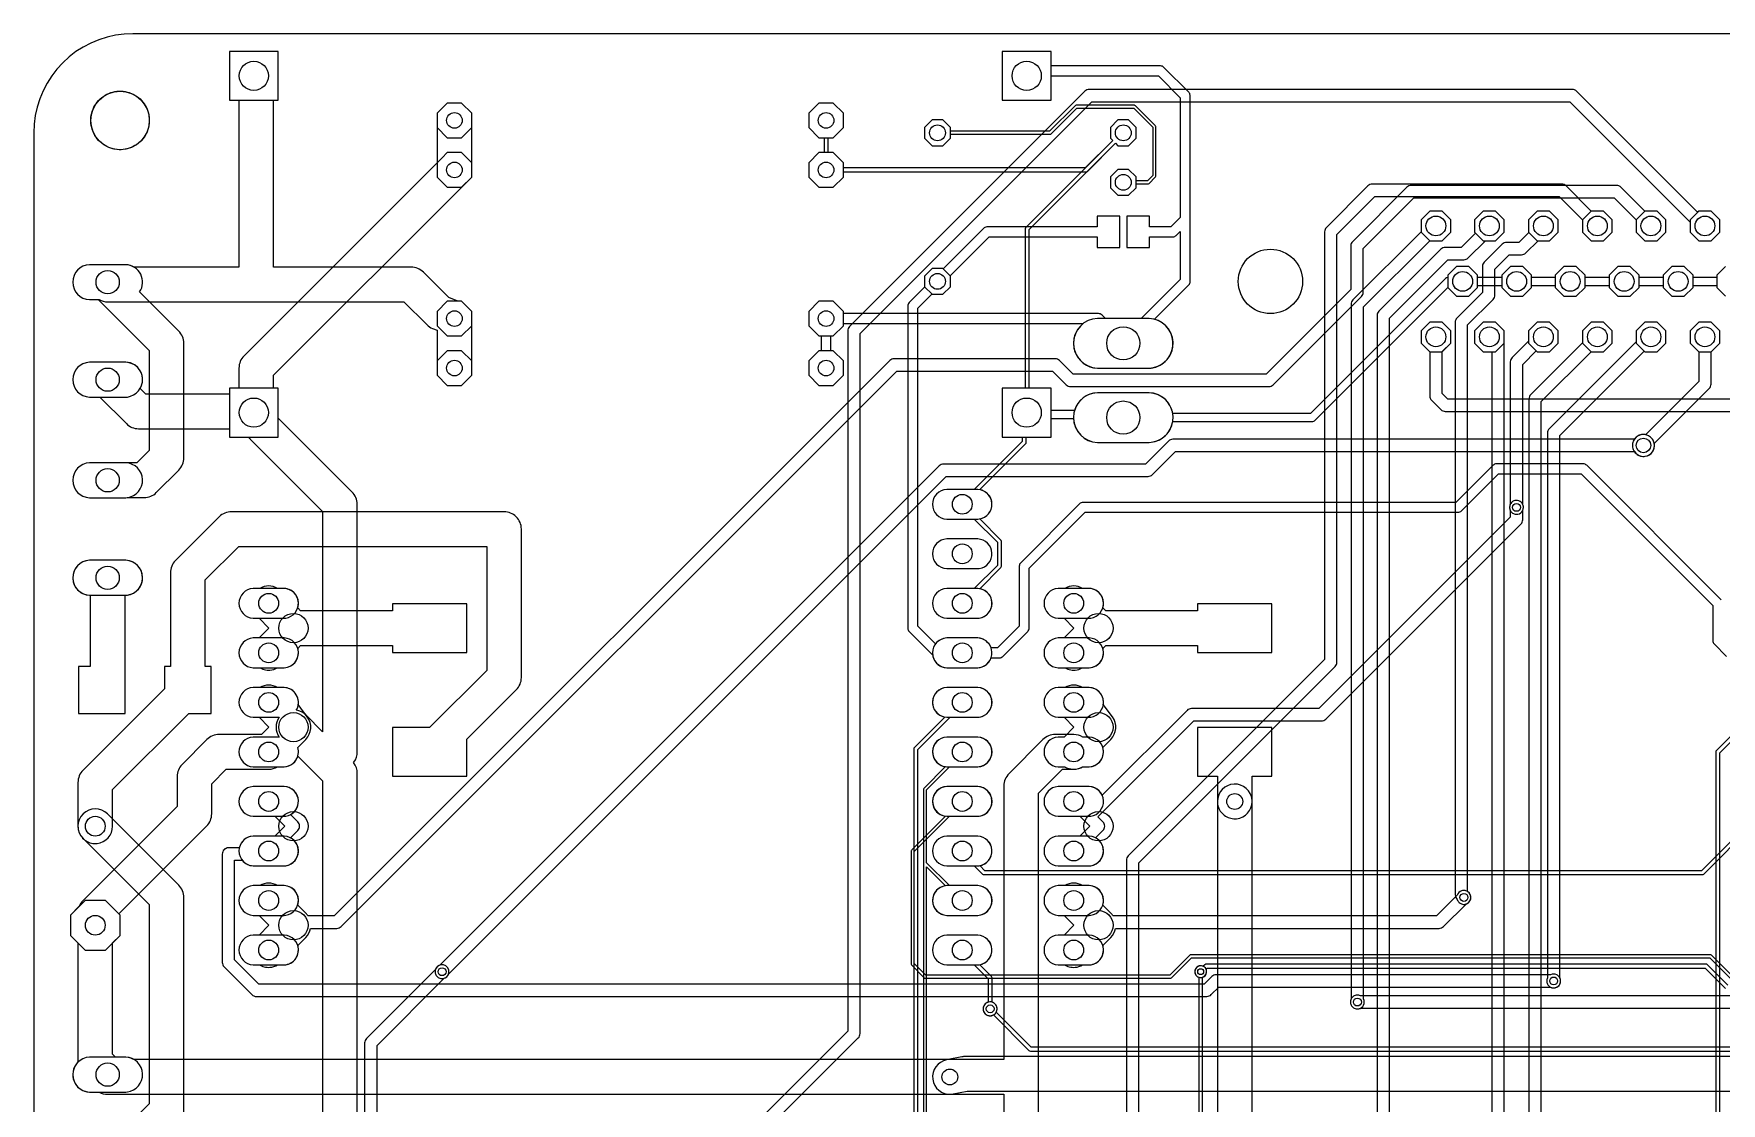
# Model space of a CAD drawing. Header units: millimetres. Extents: x 0 to 196, y 0 to 90.
# Drawn here: x 0 to 86.5, y 35.1 to 89.9 of the extents above; entities that cross this region are included whole.
import ezdxf

# ---------------------------------------------------------------- set-up
doc = ezdxf.new("R2010")
doc.units = ezdxf.units.MM

msp = doc.modelspace()

# ---------------------------------------------------------------- linework, layer by layer
at = {"layer": '16_copper'}
for points in [[(12.553, 89.007), (10.053, 89.007), (10.053, 86.507), (12.553, 86.507)], [(52.177, 89.007), (49.677, 89.007), (49.677, 86.507), (52.177, 86.507)], [(22.479, 85.103), (22.479, 85.839), (21.958, 86.36), (21.222, 86.36), (20.701, 85.839), (20.701, 85.103), (21.222, 84.582), (21.958, 84.582)], [(41.529, 85.103), (41.529, 85.839), (41.008, 86.36), (40.272, 86.36), (39.751, 85.839), (39.751, 85.103), (40.272, 84.582), (41.008, 84.582)], [(47.015, 84.562), (47.015, 85.11), (46.629, 85.496), (46.081, 85.496), (45.695, 85.11), (45.695, 84.562), (46.081, 84.176), (46.629, 84.176)], [(41.529, 82.563), (41.529, 83.299), (41.008, 83.82), (40.272, 83.82), (39.751, 83.299), (39.751, 82.563), (40.272, 82.042), (41.008, 82.042)], [(56.54, 82.022), (56.54, 82.57), (56.154, 82.956), (55.606, 82.956), (55.22, 82.57), (55.22, 82.022), (55.606, 81.636), (56.154, 81.636)], [(83.693, 79.745), (83.693, 80.376), (83.247, 80.823), (82.615, 80.823), (82.169, 80.376), (82.169, 79.745), (82.615, 79.299), (83.247, 79.299)], [(74.041, 76.9), (74.041, 77.532), (73.595, 77.978), (72.963, 77.978), (72.517, 77.532), (72.517, 76.9), (72.963, 76.454), (73.595, 76.454)], [(76.81, 76.9), (76.81, 77.532), (76.363, 77.978), (75.732, 77.978), (75.286, 77.532), (75.286, 76.9), (75.732, 76.454), (76.363, 76.454)], [(79.553, 76.9), (79.553, 77.532), (79.106, 77.978), (78.475, 77.978), (78.029, 77.532), (78.029, 76.9), (78.475, 76.454), (79.106, 76.454)], [(82.321, 76.9), (82.321, 77.532), (81.875, 77.978), (81.244, 77.978), (80.797, 77.532), (80.797, 76.9), (81.244, 76.454), (81.875, 76.454)], [(85.09, 76.9), (85.09, 77.532), (84.644, 77.978), (84.012, 77.978), (83.566, 77.532), (83.566, 76.9), (84.012, 76.454), (84.644, 76.454)], [(22.479, 74.943), (22.479, 75.679), (21.958, 76.2), (21.222, 76.2), (20.701, 75.679), (20.701, 74.943), (21.222, 74.422), (21.958, 74.422)], [(41.529, 74.943), (41.529, 75.679), (41.008, 76.2), (40.272, 76.2), (39.751, 75.679), (39.751, 74.943), (40.272, 74.422), (41.008, 74.422)], [(72.669, 74.056), (72.669, 74.687), (72.223, 75.133), (71.592, 75.133), (71.145, 74.687), (71.145, 74.056), (71.592, 73.609), (72.223, 73.609)], [(22.479, 72.403), (22.479, 73.139), (21.958, 73.66), (21.222, 73.66), (20.701, 73.139), (20.701, 72.403), (21.222, 71.882), (21.958, 71.882)], [(41.529, 72.403), (41.529, 73.139), (41.008, 73.66), (40.272, 73.66), (39.751, 73.139), (39.751, 72.403), (40.272, 71.882), (41.008, 71.882)]]:
    msp.add_lwpolyline(points, close=True, dxfattribs=at)
for points in [[(13.56, 9.681), (42.293, 38.415, 0.198912), (42.386, 38.64), (42.386, 74.544), (54.265, 86.424), (78.767, 86.424), (84.938, 80.253), (84.938, 79.745), (85.384, 79.299), (86.015, 79.299), (86.462, 79.745), (86.462, 80.376), (86.015, 80.823), (85.384, 80.823), (85.325, 80.764), (79.123, 86.966, 0.198912), (78.899, 87.059), (54.134, 87.059, 0.198912), (53.909, 86.966), (41.844, 74.901, 0.198912), (41.751, 74.676), (41.751, 38.771), (13.11, 10.131)], [(16.605, 22.447), (16.605, 51.975, 0.171263), (16.416, 52.539), (16.437, 52.565, 0.157788), (16.605, 53.086), (16.605, 65.786, 0.198912), (16.345, 66.415), (12.553, 70.206), (12.553, 71.735), (12.319, 71.735), (12.319, 72.403), (22.219, 82.302), (22.219, 82.302), (22.479, 82.563), (22.479, 83.299), (21.958, 83.82), (21.222, 83.82), (20.961, 83.56), (20.961, 83.56), (10.801, 73.4, 0.198912), (10.541, 72.771), (10.541, 71.735), (10.053, 71.735), (10.053, 69.235), (11.027, 69.235, 0.040218), (11.119, 69.126), (14.827, 65.418), (14.827, 54.121), (13.964, 54.985, 0.156294), (13.481, 55.234), (13.517, 55.3, 0.534511), (12.864, 56.388), (11.266, 56.388, 0.95208), (11.266, 54.864), (12.606, 54.864, 0.314104), (12.606, 53.848), (11.266, 53.848, 0.95208), (11.266, 52.324), (12.864, 52.324, 0.320499), (13.559, 52.875), (14.827, 51.607), (14.827, 22.815)], [(56.674, 11.652), (56.674, 47.398), (66.741, 57.465, 0.198912), (66.834, 57.69), (66.834, 79.624), (68.775, 81.566), (78.227, 81.566), (79.426, 80.367), (79.426, 79.745), (79.872, 79.299), (80.503, 79.299), (80.95, 79.745), (80.95, 80.376), (80.503, 80.823), (79.872, 80.823), (79.87, 80.821), (78.584, 82.108, 0.198912), (78.359, 82.201), (68.644, 82.201, 0.198912), (68.419, 82.108), (66.292, 79.981, 0.198912), (66.199, 79.756), (66.199, 57.821), (56.132, 47.754, 0.198912), (56.039, 47.53), (56.039, 11.784)], [(87.444, 6.572), (69.532, 24.484), (69.532, 75.338), (72.522, 78.327), (73.343, 78.327, 0.198912), (73.567, 78.42), (74.446, 79.299), (74.966, 79.299), (75.413, 79.745), (75.413, 80.376), (74.966, 80.823), (74.335, 80.823), (73.889, 80.376), (73.889, 79.745), (73.941, 79.693), (73.211, 78.962), (72.39, 78.962, 0.198912), (72.165, 78.869), (68.99, 75.694, 0.198912), (68.898, 75.47), (68.898, 24.352, 0.198912), (68.99, 24.128), (87.088, 6.03, 0.198912)], [(87.762, 7.525), (75.406, 19.88), (75.406, 74.041, 0.011242), (75.413, 74.056), (75.413, 74.687), (74.966, 75.133), (74.335, 75.133), (73.889, 74.687), (73.889, 74.056), (74.335, 73.609), (74.771, 73.609), (74.771, 19.748, 0.198912), (74.864, 19.524), (87.405, 6.983, 0.198912)], [(77.311, 22.45), (77.311, 71.052), (79.87, 73.611), (79.872, 73.609), (80.503, 73.609), (80.95, 74.056), (80.95, 74.687), (80.503, 75.133), (79.872, 75.133), (79.426, 74.687), (79.426, 74.065), (76.769, 71.408, 0.198912), (76.676, 71.184), (76.676, 22.45)], [(170.872, 3.34), (50.842, 3.34), (45.345, 8.837), (45.345, 53.203), (47.007, 54.864), (48.424, 54.864, 0.95208), (48.424, 56.388), (46.826, 56.388, 0.894038), (46.731, 54.875), (45.172, 53.317, 0.198912), (45.142, 53.245), (45.142, 8.795, 0.198912), (45.172, 8.723), (50.728, 3.167, 0.198912), (50.8, 3.137), (170.974, 3.137)], [(88.006, 54.875), (86.288, 53.158, 0.198912), (86.258, 53.086), (86.258, 31.148)], [(45.796, 20.733), (45.796, 47.187), (46.762, 46.222, 0.912653), (46.826, 44.704), (48.424, 44.704, 0.95208), (48.424, 46.228), (46.971, 46.228), (45.796, 47.403), (45.796, 51.149), (46.971, 52.324), (48.424, 52.324, 0.95208), (48.424, 53.848), (46.826, 53.848, 0.912653), (46.762, 52.33), (45.666, 51.235, 0.198912), (45.644, 51.181), (45.644, 20.701)], [(51.53, 22.225), (51.53, 50.972), (52.756, 52.197), (53.34, 52.197, 0.135739), (53.796, 52.324), (54.139, 52.324, 0.95208), (54.139, 53.848), (53.798, 53.848, 0.136086), (53.34, 53.975), (52.388, 53.975, 0.198912), (51.759, 53.715), (50.013, 51.968, 0.198912), (49.752, 51.34), (49.752, 37.306), (46.99, 37.306, 0.940378), (46.881, 35.535), (46.99, 35.528), (49.752, 35.528), (49.752, 21.336, 0.414214)], [(17.621, 18.955), (17.621, 38.032), (21.065, 41.476, 0.942171), (20.885, 42.164), (20.84, 42.152, 0.236289), (20.616, 41.925), (17.079, 38.388, 0.198912), (16.986, 38.163), (16.986, 19.086)]]:
    msp.add_lwpolyline(points, format="xyb", dxfattribs=at)
for points in [[(48.499, 59.951, 0.850816), (48.519, 61.457), (49.602, 62.539, 0.198912), (49.632, 62.611), (49.632, 63.881, 0.198912), (49.602, 63.953), (48.519, 65.035, 0.839162), (48.519, 66.537), (50.872, 68.889, 0.198912), (50.902, 68.961), (50.902, 69.235), (52.177, 69.235), (52.177, 71.735), (51.06, 71.735), (51.06, 79.873), (55.485, 84.297), (55.606, 84.176), (56.154, 84.176), (56.54, 84.562), (56.54, 85.11), (56.154, 85.496), (55.606, 85.496), (55.22, 85.11), (55.22, 84.562), (55.341, 84.441), (50.887, 79.987, 0.198912), (50.857, 79.915), (50.857, 71.735), (49.677, 71.735), (49.677, 69.235), (50.698, 69.235), (50.698, 69.003), (48.243, 66.548), (46.826, 66.548, 0.95208), (46.826, 65.024), (48.243, 65.024), (49.428, 63.839), (49.428, 62.653), (48.243, 61.468), (46.826, 61.468, 0.95208), (46.826, 59.944), (48.424, 59.944)], [(67.951, 39.909, 0.496832), (68.199, 40.42), (68.199, 75.91), (71.59, 79.301), (71.592, 79.299), (72.223, 79.299), (72.669, 79.745), (72.669, 80.376), (72.223, 80.823), (71.592, 80.823), (71.145, 80.376), (71.145, 79.754), (67.657, 76.266, 0.198912), (67.564, 76.041), (67.564, 40.42), (67.562, 40.417), (67.544, 40.374), (67.532, 40.329), (67.526, 40.282), (67.526, 40.236), (67.532, 40.189), (67.544, 40.144), (67.562, 40.101), (67.585, 40.061), (67.614, 40.024), (67.647, 39.991), (67.684, 39.963), (67.724, 39.939), (67.767, 39.922), (67.812, 39.909), (67.858, 39.903), (67.905, 39.903)], [(73.412, 45.275, 0.67698), (73.533, 45.925), (73.533, 74.989), (74.837, 76.293, 0.198912), (74.93, 76.517), (74.93, 77.846), (75.665, 78.581), (76.295, 78.581, 0.198912), (76.52, 78.674), (77.144, 79.299), (77.735, 79.299), (78.181, 79.745), (78.181, 80.376), (77.735, 80.823), (77.104, 80.823), (76.657, 80.376), (76.657, 79.745), (76.675, 79.727), (76.164, 79.216), (75.533, 79.216, 0.198912), (75.309, 79.123), (74.388, 78.203, 0.198912), (74.295, 77.978), (74.295, 76.649), (72.991, 75.345, 0.198912), (72.898, 75.121), (72.898, 45.752, 0.216829), (73.005, 45.51), (73.023, 45.467), (73.046, 45.427), (73.075, 45.39), (73.108, 45.357), (73.145, 45.328), (73.185, 45.305), (73.228, 45.287), (73.273, 45.275), (73.319, 45.269), (73.366, 45.269)], [(4.817, 66.127), (5.675, 66.127, 0.198912), (6.304, 66.387), (7.455, 67.539, 0.198912), (7.715, 68.167), (7.715, 74.041, 0.198912), (7.455, 74.67), (5.448, 76.676, 0.585708), (4.744, 78.071), (2.876, 78.071, 0.957293), (2.876, 76.281), (3.329, 76.281), (5.937, 73.673), (5.937, 68.535), (5.307, 67.905), (4.817, 67.905), (4.744, 67.911), (2.876, 67.911, 0.957293), (2.876, 66.121), (4.744, 66.121)], [(48.499, 57.411, 0.906347), (48.424, 58.928), (46.826, 58.928, 0.222231), (46.255, 58.626), (45.339, 59.541), (45.339, 75.841), (46.068, 76.569), (46.081, 76.556), (46.629, 76.556), (47.015, 76.942), (47.015, 77.49), (46.629, 77.876), (46.081, 77.876), (45.695, 77.49), (45.695, 76.942), (45.708, 76.929), (44.905, 76.126, 0.198912), (44.831, 75.946), (44.831, 59.436, 0.198912), (44.905, 59.256), (46.108, 58.053), (46.123, 57.981, 0.330355), (46.826, 57.404), (48.424, 57.404)], [(57.306, 72.773, 0.924391), (57.206, 75.317), (54.554, 75.317, 0.961482), (54.554, 72.765), (57.206, 72.765)], [(76.111, 65.278, 0.496832), (76.359, 65.789), (76.359, 72.957), (77.057, 73.656), (77.104, 73.609), (77.735, 73.609), (78.181, 74.056), (78.181, 74.687), (77.735, 75.133), (77.104, 75.133), (76.657, 74.687), (76.657, 74.153), (75.817, 73.313, 0.198912), (75.724, 73.089), (75.724, 65.789), (75.722, 65.785), (75.704, 65.742), (75.692, 65.697), (75.686, 65.651), (75.686, 65.604), (75.692, 65.558), (75.704, 65.513), (75.722, 65.47), (75.745, 65.429), (75.773, 65.392), (75.806, 65.359), (75.843, 65.331), (75.884, 65.308), (75.927, 65.29), (75.972, 65.278), (76.018, 65.272), (76.065, 65.272)], [(78.016, 40.989, 0.496832), (78.264, 41.5), (78.264, 69.306), (82.591, 73.633), (82.615, 73.609), (83.247, 73.609), (83.693, 74.056), (83.693, 74.687), (83.247, 75.133), (82.615, 75.133), (82.169, 74.687), (82.169, 74.109), (77.722, 69.662, 0.198912), (77.629, 69.437), (77.629, 41.5), (77.627, 41.496), (77.609, 41.453), (77.597, 41.408), (77.591, 41.362), (77.591, 41.315), (77.597, 41.269), (77.609, 41.224), (77.627, 41.181), (77.65, 41.141), (77.678, 41.104), (77.711, 41.071), (77.748, 41.042), (77.789, 41.019), (77.832, 41.001), (77.877, 40.989), (77.923, 40.983), (77.97, 40.983)], [(82.644, 68.247, 0.419447), (83.103, 68.906), (85.924, 71.727, 0.198912), (86.017, 71.952), (86.017, 73.611), (86.462, 74.056), (86.462, 74.687), (86.015, 75.133), (85.384, 75.133), (84.938, 74.687), (84.938, 74.056), (85.382, 73.611), (85.382, 72.083), (82.654, 69.355), (82.644, 69.358), (82.582, 69.365), (82.518, 69.365), (82.456, 69.358), (82.394, 69.344), (82.334, 69.323), (82.277, 69.295), (82.224, 69.262), (82.175, 69.222), (82.13, 69.178), (82.091, 69.128), (82.057, 69.075), (82.029, 69.018), (82.009, 68.958), (81.995, 68.897), (81.987, 68.834), (81.987, 68.771), (81.995, 68.708), (82.009, 68.646), (82.029, 68.587), (82.057, 68.53), (82.091, 68.476), (82.13, 68.427), (82.175, 68.382), (82.224, 68.343), (82.277, 68.309), (82.334, 68.282), (82.394, 68.261), (82.456, 68.247), (82.518, 68.24), (82.582, 68.24)], [(4.822, 71.287, 0.916332), (4.744, 73.071), (2.876, 73.071, 0.957293), (2.876, 71.281), (4.744, 71.281)], [(57.306, 68.963, 0.924391), (57.206, 71.507), (54.554, 71.507, 0.961482), (54.554, 68.955), (57.206, 68.955)], [(48.499, 62.491, 0.906347), (48.424, 64.008), (46.826, 64.008, 0.95208), (46.826, 62.484), (48.424, 62.484)], [(4.822, 61.127, 0.916332), (4.744, 62.911), (2.876, 62.911, 0.957293), (2.876, 61.121), (4.744, 61.121)], [(12.939, 59.951, 0.906347), (12.864, 61.468), (11.266, 61.468, 0.95208), (11.266, 59.944), (12.864, 59.944)], [(54.214, 59.951, 0.906347), (54.139, 61.468), (52.541, 61.468, 0.95208), (52.541, 59.944), (54.139, 59.944)], [(12.939, 57.411, 0.906347), (12.864, 58.928), (11.266, 58.928, 0.95208), (11.266, 57.404), (12.864, 57.404)], [(54.214, 57.411, 0.906347), (54.139, 58.928), (52.541, 58.928, 0.95208), (52.541, 57.404), (54.139, 57.404)], [(54.214, 54.871, 0.906347), (54.139, 56.388), (52.541, 56.388, 0.95208), (52.541, 54.864), (54.139, 54.864)], [(12.939, 49.791, 0.906347), (12.864, 51.308), (11.266, 51.308, 0.95208), (11.266, 49.784), (12.864, 49.784)], [(48.499, 49.791, 0.906347), (48.424, 51.308), (46.826, 51.308, 0.95208), (46.826, 49.784), (48.424, 49.784)], [(54.214, 49.791, 0.906347), (54.139, 51.308), (52.541, 51.308, 0.95208), (52.541, 49.784), (54.139, 49.784)], [(62.481, 50.62, 0.958928), (60.706, 50.546), (60.706, 34.081, 0.465948), (60.706, 32.721), (60.706, 21.971, 0.940378), (62.477, 21.862), (62.484, 21.971), (62.484, 50.546)], [(4.822, 30.647, 0.556772), (5.448, 32.036), (7.455, 34.042, 0.198912), (7.715, 34.671), (7.715, 45.625, 0.198912), (7.455, 46.253), (3.804, 49.905, 1), (2.546, 48.647), (5.937, 45.257), (5.937, 35.039), (3.329, 32.431), (2.876, 32.431, 0.957293), (2.876, 30.641), (4.744, 30.641)], [(12.939, 47.251, 0.906347), (12.864, 48.768), (11.266, 48.768, 0.95208), (11.266, 47.244), (12.864, 47.244)], [(48.499, 47.251, 0.906347), (48.424, 48.768), (46.826, 48.768, 0.95208), (46.826, 47.244), (48.424, 47.244)], [(54.214, 47.251, 0.906347), (54.139, 48.768), (52.541, 48.768, 0.95208), (52.541, 47.244), (54.139, 47.244)], [(12.939, 44.711, 0.906347), (12.864, 46.228), (11.266, 46.228, 0.95208), (11.266, 44.704), (12.864, 44.704)], [(54.214, 44.711, 0.906347), (54.139, 46.228), (52.541, 46.228, 0.95208), (52.541, 44.704), (54.139, 44.704)], [(4.822, 35.647, 0.916332), (4.744, 37.431), (4.212, 37.431), (4.064, 37.579), (4.064, 43.289), (4.445, 43.67), (4.445, 44.722), (3.701, 45.466), (2.649, 45.466), (1.905, 44.722), (1.905, 43.67), (2.286, 43.289), (2.286, 37.211, 0.010121), (2.287, 37.175), (2.254, 37.141, 0.637071), (2.876, 35.641), (4.744, 35.641)], [(12.939, 42.171, 0.906347), (12.864, 43.688), (11.266, 43.688, 0.95208), (11.266, 42.164), (12.864, 42.164)], [(49.123, 39.56, 0.782376), (49.155, 40.251), (49.155, 41.497, 0.198912), (49.126, 41.569), (48.519, 42.175, 0.894038), (48.424, 43.688), (46.826, 43.688, 0.95208), (46.826, 42.164), (48.243, 42.164), (48.952, 41.455), (48.952, 40.251), (48.939, 40.247), (48.896, 40.229), (48.856, 40.206), (48.819, 40.178), (48.786, 40.145), (48.757, 40.108), (48.734, 40.067), (48.716, 40.024), (48.704, 39.979), (48.698, 39.933), (48.698, 39.886), (48.704, 39.84), (48.716, 39.795), (48.734, 39.752), (48.757, 39.712), (48.786, 39.675), (48.819, 39.642), (48.856, 39.613), (48.896, 39.59), (48.939, 39.572), (48.984, 39.56), (49.03, 39.554), (49.077, 39.554)], [(54.214, 42.171, 0.906347), (54.139, 43.688), (52.541, 43.688, 0.95208), (52.541, 42.164), (54.139, 42.164)], [(59.857, 7.424, 0.390017), (59.95, 7.525), (59.95, 41.527, 0.949259), (59.777, 42.112), (59.732, 42.097, 0.687507), (59.747, 41.527), (59.747, 7.626), (52.112, 7.626), (51.537, 8.202), (51.537, 9.906, 0.198912), (51.507, 9.978), (48.519, 12.965, 0.894038), (48.424, 14.478), (46.826, 14.478, 0.95208), (46.826, 12.954), (48.243, 12.954), (51.333, 9.864), (51.333, 8.16, 0.198912), (51.363, 8.088), (51.998, 7.453, 0.198912), (52.07, 7.423), (59.849, 7.423)]]:
    msp.add_lwpolyline(points, format="xyb", close=True, dxfattribs=at)
for points in [[(86.756, 77.978), (86.309, 77.532), (86.309, 76.9), (86.756, 76.454)], [(86.462, 31.148), (86.462, 53.044), (88.282, 54.864)]]:
    msp.add_lwpolyline(points, dxfattribs=at)
at = {"layer": '1_copper'}
for points in [[(21.958, 76.2), (21.761, 76.2), (21.296, 76.386), (19.996, 77.686, 0.198912), (19.367, 77.946), (12.319, 77.946), (12.319, 86.507), (12.553, 86.507), (12.553, 89.007), (10.053, 89.007), (10.053, 86.507), (10.541, 86.507), (10.541, 77.946), (5.162, 77.946, 0.123487), (4.744, 78.071), (2.876, 78.071, 0.957293), (2.876, 76.281), (3.379, 76.281, 0.127421), (3.81, 76.168), (18.999, 76.168), (20.168, 75, 0.10157), (20.466, 74.803), (20.701, 74.709), (20.701, 72.403), (21.222, 71.882), (21.958, 71.882), (22.479, 72.403), (22.479, 75.679)], [(59.307, 86.76, 0.179039), (59.235, 86.921), (57.965, 88.191, 0.198912), (57.785, 88.265), (52.177, 88.265), (52.177, 89.007), (49.677, 89.007), (49.677, 86.507), (52.177, 86.507), (52.177, 87.757), (57.68, 87.757), (58.801, 86.636), (58.801, 80.496), (58.315, 80.01), (57.226, 80.01), (57.226, 80.556), (56.058, 80.556), (56.058, 78.956), (57.226, 78.956), (57.226, 79.502), (58.42, 79.502, 0.198912), (58.6, 79.576), (58.801, 79.778), (58.801, 77.321), (56.797, 75.317), (54.963, 75.317), (54.79, 75.491, 0.198912), (54.61, 75.565), (41.529, 75.565), (41.529, 75.679), (41.008, 76.2), (40.272, 76.2), (39.751, 75.679), (39.751, 74.943), (40.272, 74.422), (40.386, 74.422), (40.386, 73.66), (40.272, 73.66), (39.751, 73.139), (39.751, 72.403), (40.272, 71.882), (41.008, 71.882), (41.529, 72.403), (41.529, 73.139), (41.008, 73.66), (40.894, 73.66), (40.894, 74.422), (41.008, 74.422), (41.529, 74.943), (41.529, 75.057), (53.831, 75.057, 0.703355), (54.554, 72.765), (57.206, 72.765, 0.863806), (57.475, 75.277), (59.235, 77.036, 0.198912), (59.309, 77.216), (59.309, 86.741)], [(41.529, 82.563), (41.529, 82.829), (53.975, 82.829, 0.198912), (54.047, 82.859), (55.485, 84.297), (55.606, 84.176), (56.154, 84.176), (56.54, 84.562), (56.54, 85.11), (56.154, 85.496), (55.606, 85.496), (55.22, 85.11), (55.22, 84.562), (55.341, 84.441), (53.933, 83.033), (41.529, 83.033), (41.529, 83.299), (41.008, 83.82), (40.742, 83.82), (40.742, 84.582), (41.008, 84.582), (41.529, 85.103), (41.529, 85.839), (41.008, 86.36), (40.272, 86.36), (39.751, 85.839), (39.751, 85.103), (40.272, 84.582), (40.538, 84.582), (40.538, 83.82), (40.272, 83.82), (39.751, 83.299), (39.751, 82.563), (40.272, 82.042), (41.008, 82.042)], [(56.54, 82.022), (56.54, 82.22), (57.15, 82.22, 0.198912), (57.204, 82.242), (57.521, 82.56, 0.198912), (57.544, 82.614), (57.544, 85.154, 0.198912), (57.521, 85.207), (56.505, 86.223, 0.198912), (56.452, 86.246), (53.467, 86.246, 0.198912), (53.413, 86.223), (52.102, 84.912), (47.015, 84.912), (47.015, 85.11), (46.629, 85.496), (46.081, 85.496), (45.695, 85.11), (45.695, 84.562), (46.081, 84.176), (46.629, 84.176), (47.015, 84.562), (47.015, 84.76), (52.134, 84.76, 0.198912), (52.187, 84.782), (53.499, 86.093), (56.42, 86.093), (57.391, 85.122), (57.391, 82.645), (57.118, 82.372), (56.54, 82.372), (56.54, 82.57), (56.154, 82.956), (55.606, 82.956), (55.22, 82.57), (55.22, 82.022), (55.606, 81.636), (56.154, 81.636)], [(12.132, 42.04, 0.116544), (12.521, 42.164), (12.864, 42.164, 0.492232), (13.553, 43.157), (13.964, 43.567, 0.152628), (14.21, 44.037), (15.558, 44.037, 0.198912), (15.782, 44.13), (44.264, 72.612), (52.256, 72.612), (52.957, 71.911, 0.198912), (53.181, 71.819), (63.341, 71.819, 0.198912), (63.566, 71.911), (68.09, 76.436, 0.198912), (68.183, 76.66), (68.183, 78.91), (70.775, 81.502), (81.041, 81.502), (82.169, 80.374), (82.169, 79.745), (82.615, 79.299), (83.247, 79.299), (83.693, 79.745), (83.693, 80.376), (83.247, 80.823), (82.618, 80.823), (81.397, 82.044, 0.198912), (81.172, 82.137), (70.644, 82.137, 0.198912), (70.419, 82.044), (67.641, 79.266, 0.198912), (67.548, 79.042), (67.548, 76.792), (63.21, 72.454), (53.313, 72.454), (52.612, 73.154, 0.198912), (52.388, 73.247), (44.133, 73.247, 0.198912), (43.908, 73.154), (15.426, 44.672), (14.085, 44.672, 0.055012), (13.964, 44.825), (13.553, 45.235, 0.492232), (12.864, 46.228), (12.522, 46.228, 0.276989), (11.608, 46.228), (11.266, 46.228, 0.95208), (11.266, 44.704), (11.57, 44.704), (12.078, 44.196), (11.57, 43.688), (11.266, 43.688, 0.95208), (11.266, 42.164), (11.608, 42.164), (11.63, 42.151), (11.696, 42.117), (11.765, 42.089), (11.837, 42.067), (11.909, 42.051), (11.983, 42.041), (12.058, 42.037)], [(48.876, 80.008, 0.179039), (48.715, 79.936), (46.642, 77.863), (46.629, 77.876), (46.081, 77.876), (45.695, 77.49), (45.695, 76.942), (46.081, 76.556), (46.629, 76.556), (47.015, 76.942), (47.015, 77.49), (47.002, 77.503), (49, 79.502), (54.534, 79.502), (54.534, 78.956), (55.702, 78.956), (55.702, 80.556), (54.534, 80.556), (54.534, 80.01), (48.895, 80.01)], [(12.553, 71.735), (10.053, 71.735), (10.053, 71.438), (5.766, 71.438), (5.479, 71.725, 0.564468), (4.744, 73.071), (2.876, 73.071, 0.957293), (2.876, 71.281), (3.408, 71.281), (4.769, 69.92, 0.198912), (5.397, 69.66), (10.053, 69.66), (10.053, 69.235), (12.553, 69.235)], [(21.025, 41.465, 0.271124), (21.294, 41.704), (46.804, 67.215), (57.15, 67.215, 0.198912), (57.375, 67.308), (58.552, 68.485), (82.085, 68.485, 0.953899), (83.043, 69.075), (83.009, 69.128, 0.522274), (82.085, 69.12), (58.42, 69.12, 0.198912), (58.195, 69.027), (57.018, 67.85), (46.672, 67.85, 0.198912), (46.448, 67.757), (20.845, 42.153), (20.84, 42.152), (20.797, 42.134), (20.757, 42.111), (20.72, 42.083), (20.687, 42.05), (20.659, 42.013), (20.635, 41.972), (20.618, 41.929), (20.605, 41.884), (20.599, 41.838), (20.599, 41.791), (20.605, 41.745), (20.618, 41.7), (20.635, 41.657), (20.659, 41.617), (20.687, 41.58), (20.72, 41.547), (20.757, 41.518), (20.797, 41.495), (20.84, 41.477), (20.885, 41.465), (20.932, 41.459), (20.978, 41.459)], [(4.822, 66.127, 0.916332), (4.744, 67.911), (2.876, 67.911, 0.957293), (2.876, 66.121), (4.744, 66.121)], [(48.499, 65.031, 0.906347), (48.424, 66.548), (46.826, 66.548, 0.95208), (46.826, 65.024), (48.424, 65.024)], [(54.214, 47.251, 0.722861), (54.461, 48.678), (54.835, 49.051, 0.414214), (54.835, 49.501), (54.583, 49.752), (59.504, 54.674), (66.04, 54.674, 0.198912), (66.265, 54.766), (76.266, 64.768, 0.198912), (76.359, 64.992), (76.359, 65.466, 0.942176), (75.745, 65.825), (75.722, 65.785, 0.236291), (75.724, 65.466), (75.724, 65.124), (65.908, 55.309), (59.373, 55.309, 0.198912), (59.148, 55.216), (54.795, 50.863, 0.28025), (54.139, 51.308), (52.541, 51.308, 0.95208), (52.541, 49.784), (53.653, 49.784), (54.161, 49.276), (53.653, 48.768), (52.541, 48.768, 0.95208), (52.541, 47.244), (54.139, 47.244)], [(3.269, 48.392, 0.383418), (4.064, 49.276), (4.064, 51.153), (7.972, 55.061), (9.115, 55.061), (9.115, 57.461), (8.804, 57.461), (8.804, 61.903), (10.528, 63.627), (23.241, 63.627), (23.241, 57.264), (20.313, 54.336), (18.415, 54.336), (18.415, 51.836), (22.225, 51.836), (22.225, 53.734), (24.759, 56.267, 0.198912), (25.019, 56.896), (25.019, 64.516, 0.414214), (24.13, 65.405), (10.16, 65.405, 0.198912), (9.531, 65.145), (7.286, 62.9, 0.198912), (7.026, 62.271), (7.026, 57.461), (6.715, 57.461), (6.715, 56.318), (2.546, 52.15, 0.198912), (2.286, 51.521), (2.286, 49.276), (2.289, 49.202), (2.298, 49.128), (2.314, 49.055), (2.336, 48.983), (2.363, 48.914), (2.396, 48.847), (2.435, 48.784), (2.479, 48.723), (2.527, 48.667), (2.581, 48.615), (2.638, 48.567), (2.699, 48.525), (2.764, 48.488), (2.831, 48.456), (2.901, 48.43), (2.973, 48.41), (3.046, 48.396), (3.12, 48.389), (3.195, 48.387)], [(48.499, 62.491, 0.906347), (48.424, 64.008), (46.826, 64.008, 0.95208), (46.826, 62.484), (48.424, 62.484)], [(4.715, 57.461), (4.699, 57.461), (4.699, 61.121, 0.981895), (4.744, 62.911), (2.876, 62.911, 0.981895), (2.921, 61.121), (2.921, 57.461), (2.315, 57.461), (2.315, 55.061), (4.715, 55.061)], [(12.132, 57.28, 0.116544), (12.521, 57.404), (12.864, 57.404, 0.492232), (13.553, 58.397), (13.703, 58.547), (18.415, 58.547), (18.415, 58.186), (22.225, 58.186), (22.225, 60.686), (18.415, 60.686), (18.415, 60.325), (13.703, 60.325), (13.553, 60.475, 0.492232), (12.864, 61.468), (12.522, 61.468, 0.276989), (11.608, 61.468), (11.266, 61.468, 0.95208), (11.266, 59.944), (11.57, 59.944), (12.078, 59.436), (11.57, 58.928), (11.266, 58.928, 0.95208), (11.266, 57.404), (11.608, 57.404), (11.63, 57.391), (11.696, 57.357), (11.765, 57.329), (11.837, 57.307), (11.909, 57.291), (11.983, 57.281), (12.058, 57.277)], [(48.499, 59.951, 0.906347), (48.424, 61.468), (46.826, 61.468, 0.95208), (46.826, 59.944), (48.424, 59.944)], [(53.407, 57.28, 0.116544), (53.796, 57.404), (54.139, 57.404, 0.492232), (54.828, 58.397), (54.978, 58.547), (59.69, 58.547), (59.69, 58.186), (63.5, 58.186), (63.5, 60.686), (59.69, 60.686), (59.69, 60.325), (54.978, 60.325), (54.828, 60.475, 0.492232), (54.139, 61.468), (53.797, 61.468, 0.276989), (52.883, 61.468), (52.541, 61.468, 0.95208), (52.541, 59.944), (52.845, 59.944), (53.353, 59.436), (52.845, 58.928), (52.541, 58.928, 0.95208), (52.541, 57.404), (52.883, 57.404), (52.905, 57.391), (52.971, 57.357), (53.04, 57.329), (53.112, 57.307), (53.184, 57.291), (53.258, 57.281), (53.333, 57.277)], [(4.445, 43.67), (4.445, 44.722), (4.384, 44.783), (8.884, 49.282, 0.198912), (9.144, 49.911), (9.144, 51.448), (9.893, 52.197), (12.065, 52.197, 0.135739), (12.521, 52.324), (12.864, 52.324, 0.492232), (13.553, 53.317), (13.964, 53.727, 0.373238), (14.046, 54.889), (13.581, 55.51), (13.582, 55.514), (13.589, 55.589, 0.414214), (12.864, 56.388), (12.522, 56.388, 0.276989), (11.608, 56.388), (11.266, 56.388, 0.95208), (11.266, 54.864), (11.57, 54.864), (12.071, 54.362), (12.078, 54.356), (11.697, 53.975), (9.525, 53.975, 0.198912), (8.896, 53.715), (7.626, 52.445, 0.198912), (7.366, 51.816), (7.366, 50.279), (2.546, 45.46, 0.098374), (2.354, 45.171), (1.905, 44.722), (1.905, 43.67), (2.649, 42.926), (3.701, 42.926)], [(48.499, 54.871, 0.906347), (48.424, 56.388), (46.826, 56.388, 0.95208), (46.826, 54.864), (48.424, 54.864)], [(53.407, 52.2, 0.116544), (53.796, 52.324), (54.139, 52.324, 0.492232), (54.828, 53.317), (55.239, 53.727, 0.373238), (55.321, 54.889), (54.856, 55.51), (54.857, 55.514), (54.864, 55.589, 0.414214), (54.139, 56.388), (53.797, 56.388, 0.276989), (52.883, 56.388), (52.541, 56.388, 0.95208), (52.541, 54.864), (52.845, 54.864), (53.346, 54.362), (53.353, 54.356), (52.845, 53.848), (52.541, 53.848, 0.95208), (52.541, 52.324), (52.883, 52.324), (52.905, 52.311), (52.971, 52.277), (53.04, 52.249), (53.112, 52.227), (53.184, 52.211), (53.258, 52.201), (53.333, 52.197)], [(48.499, 52.331, 0.906347), (48.424, 53.848), (46.826, 53.848, 0.95208), (46.826, 52.324), (48.424, 52.324)], [(61.689, 49.662, 0.383418), (62.484, 50.546), (62.484, 51.836), (63.5, 51.836), (63.5, 54.336), (59.69, 54.336), (59.69, 51.836), (60.706, 51.836), (60.706, 50.546), (60.709, 50.472), (60.718, 50.398), (60.734, 50.325), (60.756, 50.253), (60.783, 50.184), (60.816, 50.117), (60.855, 50.054), (60.899, 49.993), (60.947, 49.937), (61.001, 49.885), (61.058, 49.837), (61.119, 49.795), (61.184, 49.758), (61.251, 49.726), (61.321, 49.7), (61.393, 49.68), (61.466, 49.666), (61.54, 49.659), (61.615, 49.657)], [(60.171, 40.545, 0.19509), (60.391, 40.638), (60.774, 41.021), (77.785, 41.021, 0.942176), (78.144, 41.635), (78.104, 41.658, 0.236291), (77.785, 41.656), (60.643, 41.656, 0.198912), (60.418, 41.563), (60.035, 41.18), (11.562, 41.18), (10.319, 42.423), (10.319, 47.53), (10.708, 47.53, 0.214877), (11.266, 47.244), (12.864, 47.244, 0.760912), (13.186, 48.678), (13.56, 49.051, 0.414214), (13.56, 49.501), (13.186, 49.874, 0.760912), (12.864, 51.308), (11.266, 51.308, 0.95208), (11.266, 49.784), (12.378, 49.784), (12.886, 49.276), (12.378, 48.768), (11.266, 48.768, 0.340252), (10.558, 48.165), (10.001, 48.165, 0.414214), (9.684, 47.847), (9.684, 42.291, 0.198912), (9.777, 42.066), (11.205, 40.638, 0.198912), (11.43, 40.545), (60.166, 40.545)], [(48.499, 44.711, 0.906347), (48.424, 46.228), (46.826, 46.228, 0.95208), (46.826, 44.704), (48.424, 44.704)], [(53.407, 42.04, 0.116544), (53.796, 42.164), (54.139, 42.164, 0.492232), (54.828, 43.157), (55.239, 43.567, 0.152628), (55.485, 44.037), (72.073, 44.037, 0.198912), (72.297, 44.13), (73.453, 45.286, 0.942171), (73.273, 45.974), (73.228, 45.962, 0.236289), (73.004, 45.735), (71.941, 44.672), (55.36, 44.672, 0.055012), (55.239, 44.825), (54.828, 45.235, 0.492232), (54.139, 46.228), (53.797, 46.228, 0.276989), (52.883, 46.228), (52.541, 46.228, 0.95208), (52.541, 44.704), (52.845, 44.704), (53.353, 44.196), (52.845, 43.688), (52.541, 43.688, 0.95208), (52.541, 42.164), (52.883, 42.164), (52.905, 42.151), (52.971, 42.117), (53.04, 42.089), (53.112, 42.067), (53.184, 42.051), (53.258, 42.041), (53.333, 42.037)], [(48.499, 42.171, 0.906347), (48.424, 43.688), (46.826, 43.688, 0.95208), (46.826, 42.164), (48.424, 42.164)], [(47.023, 35.53, 0.040071), (47.164, 35.546), (47.872, 35.687), (91.758, 35.687, 1), (91.758, 37.465), (47.784, 37.465, 0.049389), (47.609, 37.448), (46.902, 37.306), (5.162, 37.306, 0.123487), (4.744, 37.431), (2.876, 37.431, 0.957293), (2.876, 35.641), (3.379, 35.641, 0.127421), (3.81, 35.528), (46.99, 35.528)]]:
    msp.add_lwpolyline(points, format="xyb", close=True, dxfattribs=at)
for points in [[(21.958, 86.36), (21.222, 86.36), (20.701, 85.839), (20.701, 82.563), (21.222, 82.042), (21.958, 82.042), (22.479, 82.563), (22.479, 85.839)], [(72.669, 79.745), (72.669, 80.376), (72.223, 80.823), (71.592, 80.823), (71.145, 80.376), (71.145, 79.745), (71.592, 79.299), (72.223, 79.299)], [(75.413, 79.745), (75.413, 80.376), (74.966, 80.823), (74.335, 80.823), (73.889, 80.376), (73.889, 79.745), (74.335, 79.299), (74.966, 79.299)], [(78.181, 79.745), (78.181, 80.376), (77.735, 80.823), (77.104, 80.823), (76.657, 80.376), (76.657, 79.745), (77.104, 79.299), (77.735, 79.299)], [(80.95, 79.745), (80.95, 80.376), (80.503, 80.823), (79.872, 80.823), (79.426, 80.376), (79.426, 79.745), (79.872, 79.299), (80.503, 79.299)], [(86.462, 79.745), (86.462, 80.376), (86.015, 80.823), (85.384, 80.823), (84.938, 80.376), (84.938, 79.745), (85.384, 79.299), (86.015, 79.299)], [(75.413, 74.056), (75.413, 74.687), (74.966, 75.133), (74.335, 75.133), (73.889, 74.687), (73.889, 74.056), (74.335, 73.609), (74.966, 73.609)], [(78.181, 74.056), (78.181, 74.687), (77.735, 75.133), (77.104, 75.133), (76.657, 74.687), (76.657, 74.056), (77.104, 73.609), (77.735, 73.609)], [(80.95, 74.056), (80.95, 74.687), (80.503, 75.133), (79.872, 75.133), (79.426, 74.687), (79.426, 74.056), (79.872, 73.609), (80.503, 73.609)], [(83.693, 74.056), (83.693, 74.687), (83.247, 75.133), (82.615, 75.133), (82.169, 74.687), (82.169, 74.056), (82.615, 73.609), (83.247, 73.609)], [(86.462, 74.056), (86.462, 74.687), (86.015, 75.133), (85.384, 75.133), (84.938, 74.687), (84.938, 74.056), (85.384, 73.609), (86.015, 73.609)]]:
    msp.add_lwpolyline(points, close=True, dxfattribs=at)
for points in [[(86.756, 77.978), (86.309, 77.532), (86.309, 77.419), (85.09, 77.419), (85.09, 77.532), (84.644, 77.978), (84.012, 77.978), (83.566, 77.532), (83.566, 77.419), (82.321, 77.419), (82.321, 77.532), (81.875, 77.978), (81.244, 77.978), (80.797, 77.532), (80.797, 77.419), (79.553, 77.419), (79.553, 77.532), (79.106, 77.978), (78.475, 77.978), (78.029, 77.532), (78.029, 77.419), (76.81, 77.419), (76.81, 77.532), (76.363, 77.978), (75.732, 77.978), (75.286, 77.532), (75.286, 77.419), (74.041, 77.419), (74.041, 77.532), (73.595, 77.978), (72.963, 77.978), (72.517, 77.532), (72.517, 77.416, 0.158374), (72.405, 77.36), (65.48, 70.434), (58.416, 70.434, 0.357015), (57.206, 71.507), (54.554, 71.507, 0.32146), (53.379, 70.593), (52.177, 70.593), (52.177, 71.735), (49.677, 71.735), (49.677, 69.235), (52.177, 69.235), (52.177, 70.187), (53.327, 70.187, 0.392679), (54.554, 68.955), (57.206, 68.955), (57.306, 68.963, 0.335029), (58.416, 70.028), (65.564, 70.028, 0.198912), (65.707, 70.087), (72.519, 76.899), (72.963, 76.454), (73.595, 76.454), (74.041, 76.9), (74.041, 77.013), (75.286, 77.013), (75.286, 76.9), (75.732, 76.454), (76.363, 76.454), (76.81, 76.9), (76.81, 77.013), (78.029, 77.013), (78.029, 76.9), (78.475, 76.454), (79.106, 76.454), (79.553, 76.9), (79.553, 77.013), (80.797, 77.013), (80.797, 76.9), (81.244, 76.454), (81.875, 76.454), (82.321, 76.9), (82.321, 77.013), (83.566, 77.013), (83.566, 76.9), (84.012, 76.454), (84.644, 76.454), (85.09, 76.9), (85.09, 77.013), (86.309, 77.013), (86.309, 76.9), (86.756, 76.454)], [(87.63, 71.184), (72.522, 71.184), (72.231, 71.474), (72.231, 73.617), (72.669, 74.056), (72.669, 74.687), (72.223, 75.133), (71.592, 75.133), (71.145, 74.687), (71.145, 74.056), (71.592, 73.609), (71.596, 73.609), (71.596, 71.342, 0.198912), (71.689, 71.118), (72.165, 70.641, 0.198912), (72.39, 70.549), (87.498, 70.549)], [(86.54, 60.886), (79.642, 67.783, 0.198912), (79.462, 67.858), (75.017, 67.858, 0.198912), (74.838, 67.783), (72.935, 65.881), (53.816, 65.881, 0.198912), (53.637, 65.807), (50.62, 62.791, 0.198912), (50.546, 62.611), (50.546, 59.541), (49.425, 58.42), (49.106, 58.42, 0.304475), (48.424, 58.928), (46.826, 58.928, 0.95208), (46.826, 57.404), (48.424, 57.404, 0.304475), (49.106, 57.912), (49.53, 57.912, 0.198912), (49.71, 57.986), (50.98, 59.256, 0.198912), (51.054, 59.436), (51.054, 62.506), (53.921, 65.373), (73.041, 65.373, 0.198912), (73.22, 65.448), (75.122, 67.35), (79.357, 67.35), (86.106, 60.601), (86.106, 58.801, 0.198912), (86.18, 58.621), (86.815, 57.986, 0.198912)], [(87.249, 41.446), (86.033, 42.662, 0.198912), (85.979, 42.685), (59.341, 42.685, 0.198912), (59.287, 42.662), (58.261, 41.637), (45.752, 41.637), (45.161, 42.227), (45.161, 47.974), (46.971, 49.784), (48.424, 49.784, 0.95208), (48.424, 51.308), (46.826, 51.308, 0.912653), (46.762, 49.79), (45.031, 48.06, 0.198912), (45.009, 48.006), (45.009, 42.196, 0.198912), (45.031, 42.142), (45.666, 41.507, 0.198912), (45.72, 41.485), (58.293, 41.485, 0.198912), (58.347, 41.507), (59.372, 42.532), (85.947, 42.532), (87.163, 41.316, 0.198912)], [(88.034, 49.507), (85.524, 46.996), (48.778, 46.996), (48.519, 47.255, 0.894038), (48.424, 48.768), (46.826, 48.768, 0.95208), (46.826, 47.244), (48.243, 47.244), (48.664, 46.823, 0.198912), (48.736, 46.793), (85.566, 46.793), (85.573, 46.794, 0.182645), (85.638, 46.823), (88.148, 49.333)], [(86.878, 41.123), (85.829, 42.172, 0.198912), (85.757, 42.202), (60.135, 42.202, 0.198912), (60.063, 42.172), (59.98, 42.09, 0.949261), (59.689, 41.554), (59.732, 41.532, 0.687512), (60.124, 41.946), (60.177, 41.999), (85.715, 41.999), (86.764, 40.949, 0.198912)], [(121.878, 37.948), (51.16, 37.948), (49.367, 39.741, 0.954416), (48.757, 40.108), (48.734, 40.067, 0.730922), (49.223, 39.597), (51.046, 37.774, 0.198912), (51.117, 37.744), (121.92, 37.744, 0.198912)], [(94.993, 40.577), (68.043, 40.577), (68.039, 40.579), (67.996, 40.596), (67.951, 40.609), (67.905, 40.615), (67.858, 40.615), (67.812, 40.609), (67.767, 40.596), (67.724, 40.579), (67.684, 40.555), (67.647, 40.527), (67.614, 40.494), (67.585, 40.457), (67.562, 40.417), (67.544, 40.374), (67.532, 40.329), (67.526, 40.282), (67.526, 40.236), (67.532, 40.189), (67.544, 40.144), (67.562, 40.101), (67.585, 40.061), (67.614, 40.024), (67.647, 39.991), (67.684, 39.963), (67.724, 39.939), (67.767, 39.922), (67.812, 39.909), (67.858, 39.903), (67.905, 39.903), (67.951, 39.909, 0.068518), (68.043, 39.942), (94.993, 39.942, 0.942176)]]:
    msp.add_lwpolyline(points, format="xyb", dxfattribs=at)
at = {"layer": 'drills_NPTH'}
msp.add_circle((4.445, 85.471), 1.5, dxfattribs=at)
at = {"layer": 'drills_PTH'}
for centre, radius in [((11.303, 87.757), 0.75), ((50.927, 87.757), 0.75), ((21.59, 85.471), 0.4), ((40.64, 85.471), 0.4), ((46.355, 84.836), 0.406), ((55.88, 84.836), 0.406), ((21.59, 82.931), 0.4), ((40.64, 82.931), 0.4), ((55.88, 82.296), 0.406), ((71.907, 80.061), 0.508), ((74.651, 80.061), 0.508), ((77.419, 80.061), 0.508), ((80.188, 80.061), 0.508), ((82.931, 80.061), 0.508), ((85.7, 80.061), 0.508), ((63.424, 77.216), 1.651), ((3.81, 77.176), 0.597), ((46.355, 77.216), 0.406), ((73.279, 77.216), 0.508), ((76.048, 77.216), 0.508), ((78.791, 77.216), 0.508), ((81.559, 77.216), 0.508), ((84.328, 77.216), 0.508), ((21.59, 75.311), 0.4), ((40.64, 75.311), 0.4), ((55.88, 74.041), 0.851), ((71.907, 74.371), 0.508), ((74.651, 74.371), 0.508), ((77.419, 74.371), 0.508), ((80.188, 74.371), 0.508), ((82.931, 74.371), 0.508), ((85.7, 74.371), 0.508), ((3.81, 72.176), 0.597), ((21.59, 72.771), 0.4), ((40.64, 72.771), 0.4), ((11.303, 70.485), 0.75), ((50.927, 70.485), 0.75), ((55.88, 70.231), 0.851), ((3.81, 67.016), 0.597), ((47.625, 65.786), 0.508), ((47.625, 63.246), 0.508), ((3.81, 62.016), 0.597), ((12.065, 60.706), 0.508), ((47.625, 60.706), 0.508), ((53.34, 60.706), 0.508), ((13.335, 59.436), 0.75), ((54.61, 59.436), 0.75), ((12.065, 58.166), 0.508), ((47.625, 58.166), 0.508), ((53.34, 58.166), 0.508), ((12.065, 55.626), 0.508), ((47.625, 55.626), 0.508), ((53.34, 55.626), 0.508), ((13.335, 54.356), 0.75), ((54.61, 54.356), 0.75), ((12.065, 53.086), 0.508), ((47.625, 53.086), 0.508), ((53.34, 53.086), 0.508), ((12.065, 50.546), 0.508), ((47.625, 50.546), 0.508), ((53.34, 50.546), 0.508), ((3.175, 49.276), 0.508), ((13.335, 49.276), 0.75), ((54.61, 49.276), 0.75), ((12.065, 48.006), 0.508), ((47.625, 48.006), 0.508), ((53.34, 48.006), 0.508), ((12.065, 45.466), 0.508), ((47.625, 45.466), 0.508), ((53.34, 45.466), 0.508), ((3.175, 44.196), 0.508), ((13.335, 44.196), 0.75), ((54.61, 44.196), 0.75), ((12.065, 42.926), 0.508), ((47.625, 42.926), 0.508), ((53.34, 42.926), 0.508), ((3.81, 36.536), 0.597)]:
    msp.add_circle(centre, radius, dxfattribs=at)
at = {"layer": 'drills_via_1_16'}
for centre, radius in [((82.55, 68.802), 0.375), ((76.041, 65.627), 0.203), ((61.595, 50.546), 0.406), ((73.343, 45.625), 0.203), ((20.955, 41.815), 0.203), ((59.849, 41.815), 0.152), ((77.946, 41.339), 0.203), ((49.054, 39.91), 0.203), ((67.882, 40.259), 0.203), ((46.99, 36.417), 0.406)]:
    msp.add_circle(centre, radius, dxfattribs=at)
at = {"layer": 'holes'}
msp.add_lwpolyline([(2.945, 85.525), (2.953, 85.631), (2.968, 85.737), (2.991, 85.842), (3.021, 85.945), (3.058, 86.045), (3.103, 86.143), (3.154, 86.237), (3.212, 86.327), (3.276, 86.413), (3.346, 86.494), (3.422, 86.57), (3.503, 86.64), (3.589, 86.704), (3.679, 86.762), (3.773, 86.813), (3.871, 86.858), (3.971, 86.895), (4.074, 86.925), (4.179, 86.948), (4.285, 86.963), (4.391, 86.971), (4.499, 86.971), (4.605, 86.963), (4.712, 86.948), (4.816, 86.925), (4.919, 86.895), (5.019, 86.858), (5.117, 86.813), (5.211, 86.762), (5.301, 86.704), (5.387, 86.64), (5.468, 86.57), (5.544, 86.494), (5.614, 86.413), (5.678, 86.327), (5.736, 86.237), (5.787, 86.143), (5.832, 86.045), (5.869, 85.945), (5.899, 85.842), (5.922, 85.737), (5.937, 85.631), (5.945, 85.525), (5.945, 85.417), (5.937, 85.311), (5.922, 85.205), (5.899, 85.1), (5.869, 84.997), (5.832, 84.897), (5.787, 84.799), (5.736, 84.705), (5.678, 84.615), (5.614, 84.529), (5.544, 84.448), (5.468, 84.372), (5.387, 84.302), (5.301, 84.238), (5.211, 84.18), (5.117, 84.129), (5.019, 84.084), (4.919, 84.047), (4.816, 84.017), (4.712, 83.994), (4.605, 83.979), (4.499, 83.971), (4.391, 83.971), (4.285, 83.979), (4.179, 83.994), (4.074, 84.017), (3.971, 84.047), (3.871, 84.084), (3.773, 84.129), (3.679, 84.18), (3.589, 84.238), (3.503, 84.302), (3.422, 84.372), (3.346, 84.448), (3.276, 84.529), (3.212, 84.615), (3.154, 84.705), (3.103, 84.799), (3.058, 84.897), (3.021, 84.997), (2.991, 85.1), (2.968, 85.205), (2.953, 85.311), (2.945, 85.417), (2.945, 85.525)], close=True, dxfattribs=at)
at = {"layer": 'outline'}
msp.add_lwpolyline([(191.135, 89.916), (5.1, 89.916), (4.657, 89.897), (4.218, 89.839), (3.785, 89.743), (3.363, 89.61), (2.953, 89.44), (2.56, 89.235), (2.186, 88.997), (1.835, 88.728), (1.508, 88.428), (1.208, 88.101), (0.939, 87.75), (0.701, 87.376), (0.496, 86.983), (0.326, 86.573), (0.193, 86.151), (0.097, 85.718), (0.039, 85.279), (0.02, 84.836), (0.02, 5.156)], dxfattribs=at)

doc.saveas('drawing.dxf')
